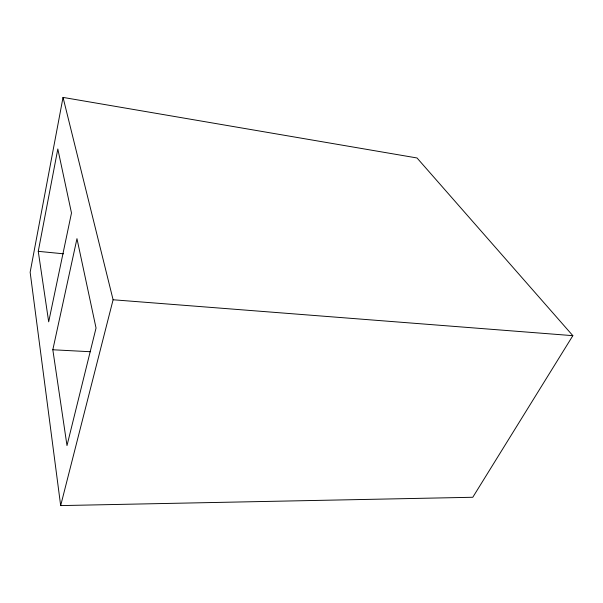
<?xml version="1.0" encoding="UTF-8"?>
<svg xmlns="http://www.w3.org/2000/svg" width="603" height="603" viewBox="0 0 603 603"><rect width="100%" height="100%" fill="white"/><g stroke="black" fill="none" stroke-linecap="round" stroke-linejoin="round"><path stroke-width="0.9" d="M63.036 97.407L30.15 272.232L60.669 505.593L472.782 497.271L572.85 335.667L417.027 157.971L63.036 97.407L113.1 299.766L60.669 505.593M38.26 251.338L57.82 148.986L71.486 212.995L48.685 321.821L38.26 251.338L63.473 253.803M52.823 349.763L76.965 238.667L96.043 328.024L66.993 445.572L52.823 349.763L90.322 351.73M113.1 299.766L572.85 335.667"/></g></svg>
